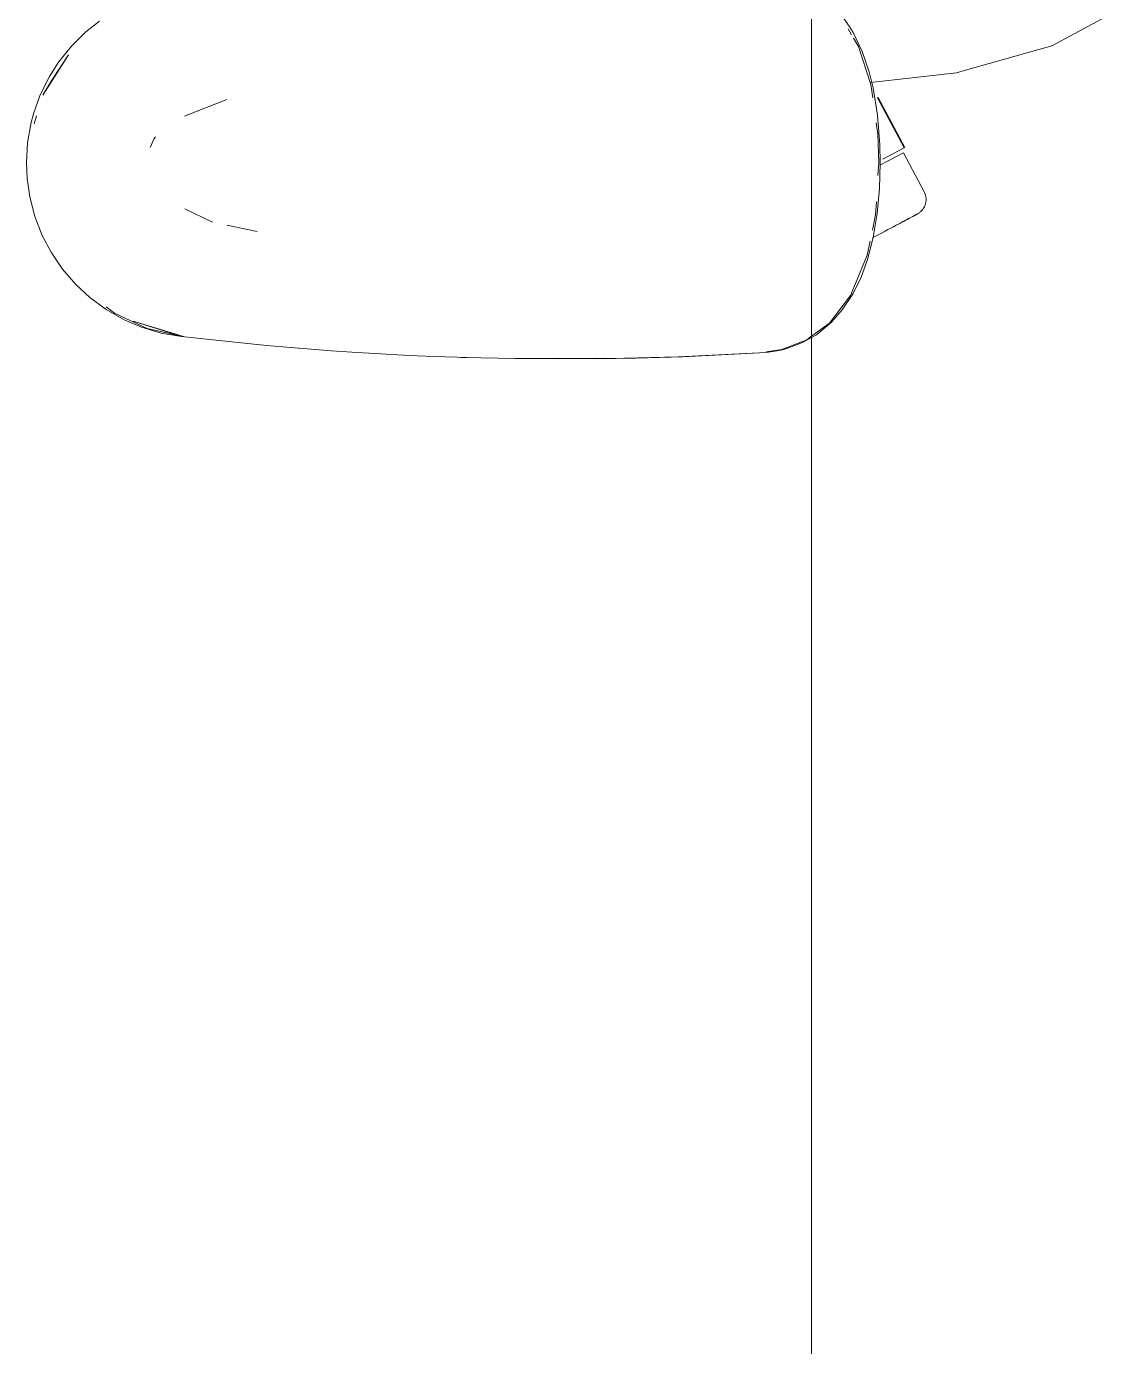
# Model space of a CAD drawing. Header units: millimetres. Extents: x 155927 to 326028, y -36033 to 97293.
# Drawn here: x 202608.9 to 202875, y 12278.6 to 12605.2 of the extents above; entities that cross this region are included whole.
import ezdxf

# ---------------------------------------------------------------- set-up
doc = ezdxf.new("R2010")
doc.units = ezdxf.units.MM
doc.header["$MEASUREMENT"] = 0
doc.layers.add('G-IMPT', color=8, linetype='CONTINUOUS', lineweight=9)
doc.layers.add('I-FURN', color=8, linetype='CONTINUOUS', lineweight=9)

msp = doc.modelspace()

# ---------------------------------------------------------------- linework, layer by layer
at = {"layer": 'G-IMPT'}
for p, q in [((202623.66, 12603.88), (202626.97, 12606.5)), ((202810.29, 12608.47), (202812.73, 12605.02)), ((202863.79, 12600.99), (202875.02, 12607.01)), ((202620.06, 12600.33), (202623.66, 12603.88)), ((202813.13, 12603.15), (202812.27, 12604.59)), ((202813.54, 12603.65), (202812.73, 12605.02)), ((202815.74, 12599.01), (202813.54, 12603.65)), ((202620.06, 12600.33), (202616.87, 12596.36)), ((202814.88, 12600.23), (202813.63, 12602.32)), ((202817.91, 12590.83), (202814.88, 12600.23)), ((202841.33, 12594.39), (202862.68, 12600.4)), ((202862.68, 12600.4), (202863.79, 12600.99)), ((202613.01, 12588.2), (202619.33, 12598.15)), ((202614.6, 12592.81), (202616.87, 12596.36)), ((202615.17, 12591.88), (202619.33, 12598.15)), ((202817.48, 12593.92), (202815.74, 12599.01)), ((202817.48, 12593.92), (202818.46, 12589.99)), ((202817.79, 12591.34), (202839.07, 12593.75)), ((202841.33, 12594.39), (202839.07, 12593.75)), ((202612.36, 12588.3), (202614.6, 12592.81)), ((202613.01, 12588.2), (202615.17, 12591.88)), ((202818.37, 12587.54), (202817.91, 12590.83)), ((202818.46, 12589.99), (202819.58, 12583.23)), ((202612.36, 12588.3), (202610.65, 12583.53)), ((202658.49, 12587.13), (202648.07, 12582.98)), ((202610.09, 12581.4), (202610.65, 12583.53)), ((202609.21, 12576.45), (202610.09, 12581.4)), ((202611.45, 12583.09), (202610.83, 12581.06)), ((202819.64, 12578.58), (202819.24, 12581.36)), ((202820.15, 12575.92), (202819.58, 12583.23)), ((202639.53, 12575.24), (202640.54, 12577.46)), ((202640.54, 12577.46), (202640.84, 12577.91)), ((202819.64, 12578.58), (202819.87, 12571.41)), ((202608.91, 12571.41), (202609.21, 12576.45)), ((202820.15, 12575.92), (202820.24, 12571.41)), ((202608.91, 12571.41), (202609.08, 12567.56)), ((202819.68, 12568.3), (202819.87, 12571.41)), ((202820.24, 12571.41), (202820.06, 12565.07)), ((202609.73, 12563.05), (202609.08, 12567.56)), ((202819.49, 12558.92), (202820.06, 12565.07)), ((202609.73, 12563.05), (202610.99, 12558.18)), ((202819.08, 12558.58), (202819.28, 12561.79)), ((202612.83, 12553.47), (202610.99, 12558.18)), ((202648.16, 12560.03), (202654.94, 12556.76)), ((202818.31, 12554.83), (202819.08, 12558.58)), ((202819.49, 12558.92), (202818.49, 12552.99)), ((202665.99, 12554.43), (202658.56, 12556)), ((202615.01, 12549.31), (202612.83, 12553.47)), ((202817.04, 12548.62), (202817.75, 12552.09)), ((202817.07, 12547.51), (202818.49, 12552.99)), ((202615.01, 12549.31), (202617.85, 12545.14)), ((202817.04, 12548.62), (202814.71, 12543)), ((202817.07, 12547.51), (202815.48, 12543.18)), ((202617.85, 12545.14), (202621.17, 12541.31)), ((202624.6, 12538.14), (202621.17, 12541.31)), ((202812.87, 12538.61), (202814.71, 12543)), ((202813.5, 12539.1), (202815.48, 12543.18)), ((202624.6, 12538.14), (202628.69, 12535.14)), ((202807.66, 12531.82), (202812.87, 12538.61)), ((202813.5, 12539.1), (202810.84, 12535.05)), ((202628.65, 12535.83), (202630.75, 12534.24)), ((202633.13, 12532.63), (202628.69, 12535.14)), ((202810.84, 12535.05), (202808.17, 12532.02)), ((202638.82, 12530.5), (202630.75, 12534.24)), ((202633.13, 12532.63), (202637.37, 12530.82)), ((202647.79, 12528.46), (202635.33, 12532.29)), ((202635.33, 12532.29), (202644.47, 12529.38)), ((202803.24, 12528.55), (202807.66, 12531.82)), ((202804.43, 12528.94), (202808.17, 12532.02)), ((202637.37, 12530.82), (202642.23, 12529.35)), ((202638.82, 12530.5), (202647.22, 12528.59)), ((202647.28, 12528.46), (202642.23, 12529.35)), ((202647.79, 12528.46), (202644.47, 12529.38)), ((202665.2, 12526.55), (202647.28, 12528.46)), ((202801, 12526.98), (202803.24, 12528.26)), ((202802.03, 12527.65), (202803.24, 12528.55)), ((202803.24, 12528.26), (202804.43, 12528.94)), ((202669.33, 12526.21), (202665.2, 12526.55)), ((202684.39, 12524.96), (202669.33, 12526.21)), ((202676.2, 12525.61), (202674.53, 12525.78)), ((202684.39, 12524.96), (202689.48, 12524.63)), ((202689.48, 12524.63), (202703.62, 12523.82)), ((202770.19, 12523.44), (202791.97, 12524.52)), ((202771.4, 12523.47), (202791.97, 12524.52)), ((202791.97, 12524.52), (202790.37, 12524.41)), ((202791.97, 12524.52), (202793.62, 12524.78)), ((202795.84, 12525.24), (202791.99, 12524.66)), ((202796.01, 12525.22), (202793.62, 12524.78)), ((202795.84, 12525.24), (202802.03, 12527.65)), ((202796.01, 12525.22), (202797.36, 12525.59)), ((202801, 12526.98), (202797.36, 12525.59)), ((202709.64, 12523.57), (202703.62, 12523.82)), ((202709.64, 12523.57), (202721.4, 12523.18)), ((202714.53, 12523.43), (202716.46, 12523.32)), ((202716.46, 12523.32), (202717.96, 12523.31)), ((202729.82, 12523.02), (202721.4, 12523.18)), ((202729.82, 12523.02), (202759.83, 12523.13)), ((202729.82, 12523.02), (202750, 12522.97)), ((202729.82, 12523.02), (202740.61, 12522.93)), ((202759.83, 12523.13), (202740.61, 12522.93)), ((202750, 12522.97), (202771.4, 12523.47)), ((202750, 12522.97), (202770.19, 12523.44)), ((202750, 12522.97), (202759.83, 12523.13)), ((202750, 12523.01), (202752.04, 12522.99)), ((202752.04, 12522.99), (202753.95, 12523.06)), ((202759.83, 12523.13), (202771.4, 12523.47)), ((202770.19, 12523.44), (202790.37, 12524.41)), ((202771.4, 12523.47), (202770.19, 12523.44))]:
    msp.add_line(p, q, dxfattribs=at)
at = {"layer": 'I-FURN'}
for p, q in [((202803.24, 13493.61), (202803.24, 12093.61)), ((202803.24, 12093.61), (202803.24, 13493.61)), ((202819.48, 12587.49), (202819.57, 12587.54)), ((202819.57, 12587.54), (202826.14, 12575.18)), ((202826.32, 12575.27), (202819.74, 12587.63)), ((202825.96, 12573.95), (202820.33, 12570.95)), ((202826.14, 12575.18), (202820.85, 12572.36)), ((202831.11, 12564.26), (202825.96, 12573.95)), ((202831.11, 12564.26), (202831.18, 12564.12)), ((202831.18, 12564.12), (202831.25, 12563.97)), ((202831.25, 12563.97), (202831.31, 12563.82)), ((202831.31, 12563.82), (202831.37, 12563.67)), ((202831.37, 12563.67), (202831.42, 12563.52)), ((202831.14, 12560.54), (202831.07, 12560.4)), ((202831.21, 12560.68), (202831.14, 12560.54)), ((202831.28, 12560.83), (202831.21, 12560.68)), ((202831.34, 12560.98), (202831.28, 12560.83)), ((202831.39, 12561.14), (202831.34, 12560.98)), ((202831.43, 12561.29), (202831.39, 12561.14)), ((202831.42, 12563.52), (202831.46, 12563.36)), ((202831.47, 12561.45), (202831.43, 12561.29)), ((202831.46, 12563.36), (202831.49, 12563.2)), ((202831.51, 12561.6), (202831.47, 12561.45)), ((202831.49, 12563.2), (202831.52, 12563.05)), ((202831.54, 12561.76), (202831.51, 12561.6)), ((202831.52, 12563.05), (202831.55, 12562.89)), ((202831.56, 12561.92), (202831.54, 12561.76)), ((202831.55, 12562.89), (202831.57, 12562.73)), ((202831.57, 12562.08), (202831.56, 12561.92)), ((202831.57, 12562.73), (202831.58, 12562.57)), ((202831.58, 12562.24), (202831.57, 12562.08)), ((202831.58, 12562.57), (202831.58, 12562.4)), ((202831.58, 12562.4), (202831.58, 12562.24)), ((202825.85, 12556.9), (202826.35, 12557.16)), ((202826.6, 12557.3), (202826.12, 12557.04)), ((202826.35, 12557.16), (202826.81, 12557.41)), ((202827.05, 12557.54), (202826.6, 12557.3)), ((202826.81, 12557.41), (202827.24, 12557.64)), ((202827.46, 12557.76), (202827.05, 12557.54)), ((202827.24, 12557.64), (202827.64, 12557.85)), ((202827.83, 12557.95), (202827.46, 12557.76)), ((202827.64, 12557.85), (202827.99, 12558.04)), ((202828.17, 12558.13), (202827.83, 12557.95)), ((202827.99, 12558.04), (202828.31, 12558.21)), ((202828.46, 12558.29), (202828.17, 12558.13)), ((202828.31, 12558.21), (202828.59, 12558.36)), ((202828.72, 12558.43), (202828.46, 12558.29)), ((202828.59, 12558.36), (202828.83, 12558.48)), ((202828.94, 12558.54), (202828.72, 12558.43)), ((202828.83, 12558.48), (202829.03, 12558.59)), ((202829.12, 12558.64), (202828.94, 12558.54)), ((202829.03, 12558.59), (202829.19, 12558.68)), ((202829.26, 12558.71), (202829.12, 12558.64)), ((202829.19, 12558.68), (202829.31, 12558.74)), ((202829.36, 12558.77), (202829.26, 12558.71)), ((202829.31, 12558.74), (202829.4, 12558.79)), ((202829.42, 12558.8), (202829.36, 12558.77)), ((202829.4, 12558.79), (202829.44, 12558.81)), ((202829.44, 12558.81), (202829.42, 12558.8)), ((202829.48, 12558.83), (202829.44, 12558.81)), ((202829.44, 12558.81), (202829.44, 12558.81)), ((202829.62, 12558.91), (202829.48, 12558.83)), ((202829.76, 12559), (202829.62, 12558.91)), ((202829.89, 12559.09), (202829.76, 12559)), ((202830.02, 12559.18), (202829.89, 12559.09)), ((202830.15, 12559.29), (202830.02, 12559.18)), ((202830.27, 12559.39), (202830.15, 12559.29)), ((202830.38, 12559.5), (202830.27, 12559.39)), ((202830.5, 12559.62), (202830.38, 12559.5)), ((202830.6, 12559.74), (202830.5, 12559.62)), ((202830.71, 12559.86), (202830.6, 12559.74)), ((202830.81, 12559.99), (202830.71, 12559.86)), ((202830.9, 12560.12), (202830.81, 12559.99)), ((202830.98, 12560.26), (202830.9, 12560.12)), ((202831.07, 12560.4), (202830.98, 12560.26)), ((202819.9, 12553.74), (202820.68, 12554.15)), ((202820.68, 12554.15), (202821.43, 12554.55)), ((202821.43, 12554.55), (202822.15, 12554.93)), ((202822.15, 12554.93), (202822.84, 12555.3)), ((202822.84, 12555.3), (202823.51, 12555.65)), ((202823.51, 12555.65), (202824.14, 12555.99)), ((202824.14, 12555.99), (202824.74, 12556.31)), ((202825.05, 12556.48), (202824.47, 12556.17)), ((202824.74, 12556.31), (202825.31, 12556.61)), ((202825.6, 12556.77), (202825.05, 12556.48)), ((202825.31, 12556.61), (202825.85, 12556.9)), ((202826.12, 12557.04), (202825.6, 12556.77)), ((202818.28, 12552.87), (202819.1, 12553.31)), ((202819.1, 12553.31), (202819.9, 12553.74))]:
    msp.add_line(p, q, dxfattribs=at)

doc.saveas('drawing.dxf')
